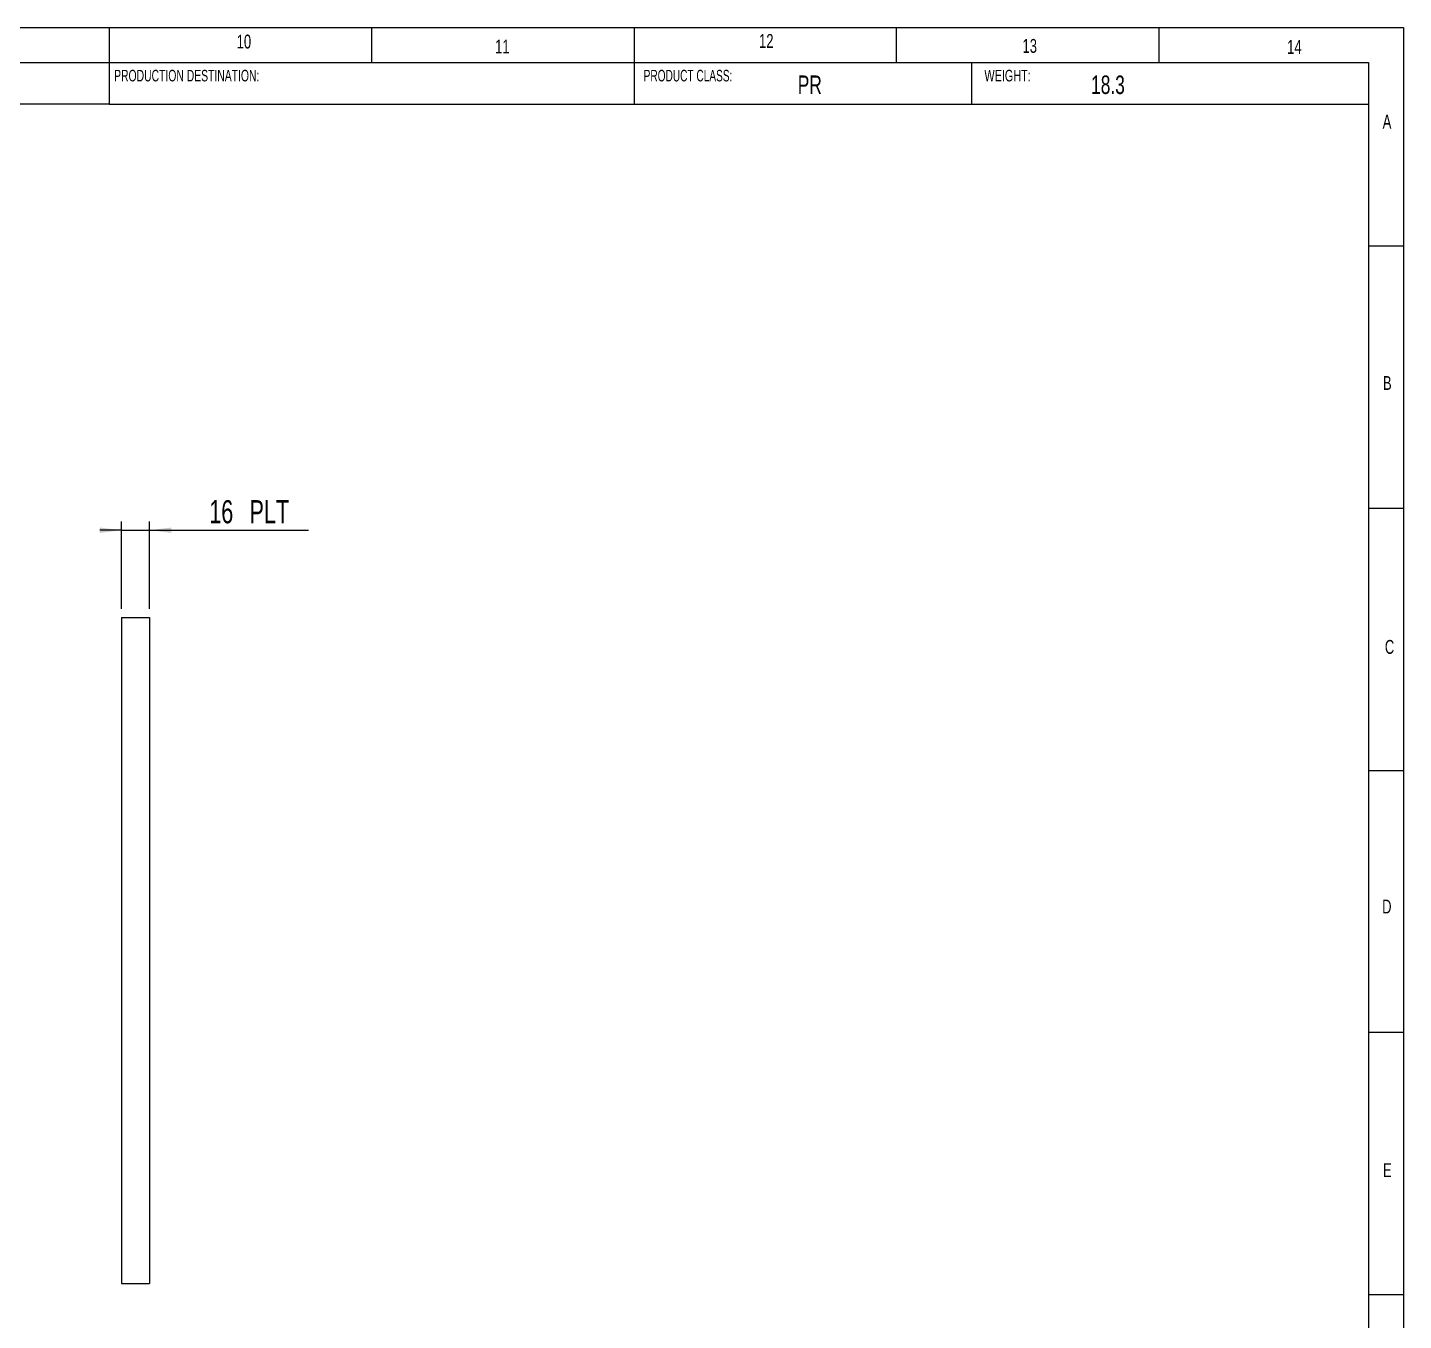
# Model space of a CAD drawing. Extents: x 10 to 2090, y 10 to 1486.
# Drawn here: x 1303 to 2090, y 735 to 1475 of the extents above; entities that cross this region are included whole.
import ezdxf
from ezdxf.enums import TextEntityAlignment as Align

# ---------------------------------------------------------------- set-up
doc = ezdxf.new("R2010")
doc.units = 0
doc.header["$LTSCALE"] = 5
doc.layers.get('0').update_dxf_attribs({"linetype": 'CONTINUOUS'})
doc.layers.add('COMPONENTS', color=7, linetype='CONTINUOUS')
doc.dimstyles.new('SLDDIMSTYLE1', dxfattribs={"dimtxt": 12.841593, "dimasz": 12.5, "dimexe": 0, "dimexo": 0.0625, "dimgap": 3.210398, "dimtad": 1, "dimrnd": 1e-09, "dimzin": 12, "dimsah": 1, "dimcen": 0.09, "dimazin": 3, "dimtfac": 1, "dimtmove": 0, "dimatfit": 3})

# ---------------------------------------------------------------- blocks, each defined once
blk = doc.blocks.new('_D_2')
at = {"layer": 'COMPONENTS', "color": 7}
for p, q in [((1357.09, 1142.43), (1357.09, 1192.43)), ((1373.09, 1142.43), (1373.09, 1192.43)), ((1357.09, 1187.43), (1344.59, 1187.43)), ((1357.09, 1187.43), (1373.09, 1187.43)), ((1373.09, 1187.43), (1464, 1187.43))]:
    blk.add_line(p, q, dxfattribs=at)
for points in [[(1357.09, 1187.43), (1344.59, 1188.98), (1344.59, 1185.88)], [(1373.09, 1187.43), (1385.59, 1185.88), (1385.59, 1188.98)]]:
    blk.add_solid(points, dxfattribs=at)
at = {"layer": 'COMPONENTS', "color": 7, "width": 0.7}
for s, p in [('16', (1407.17, 1187.43, 192.57)), (' PLT', (1426.77, 1187.43, 192.57))]:
    blk.add_text(s, height=13.229, dxfattribs=at).set_placement(p, align=Align.BOTTOM_LEFT)

msp = doc.modelspace()

# ---------------------------------------------------------------- linework, layer by layer
at = {"color": 7, "linetype": 'CONTINUOUS'}
for p, q in [((1357.086, 1137.426), (1357.086, 756.563)), ((1357.086, 1137.426), (1373.086, 1137.426)), ((1373.086, 1137.426), (1373.086, 756.563)), ((1357.086, 756.563), (1373.086, 756.563))]:
    msp.add_line(p, q, dxfattribs=at)
at = {"layer": 'COMPONENTS', "color": 7}
for p, q in [((9.955, 1474.963), (2090.288, 1474.963)), ((1350.02, 1474.963), (1350.02, 1454.963)), ((1499.945, 1474.963), (1499.945, 1454.963)), ((1650.298, 1474.963), (1650.298, 1454.963)), ((1800.101, 1474.963), (1800.101, 1454.963)), ((1950.37, 1474.963), (1950.37, 1454.963)), ((2090.288, 1474.963), (2090.288, 10.104)), ((29.955, 1454.963), (2070.288, 1454.963)), ((1350.02, 1454.963), (1350.02, 1431.056)), ((1650.298, 1454.963), (1650.298, 1431.056)), ((2070.288, 1454.963), (2070.288, 30.104)), ((1350.02, 1431.056), (1049.912, 1431.056)), ((1350.02, 1431.056), (1650.298, 1431.056)), ((1650.298, 1431.056), (2070.288, 1431.056))]:
    msp.add_line(p, q, dxfattribs=at)
at = {"layer": 'COMPONENTS', "color": 7, "linetype": 'CONTINUOUS'}
for p, q in [((1843.224, 1454.963), (1843.224, 1431.056)), ((2090.288, 1349.813), (2070.288, 1349.813)), ((2090.288, 1199.842), (2070.288, 1199.842)), ((2090.288, 1049.723), (2070.288, 1049.723)), ((2090.288, 900.069), (2070.288, 900.069)), ((2090.288, 750.07), (2070.288, 750.07))]:
    msp.add_line(p, q, dxfattribs=at)

# ---------------------------------------------------------------- texts
at = {"layer": 'COMPONENTS', "color": 7}
for s, height, width, p in [('10', 7.9375, 0.7, (1422.907, 1460.586)), ('11', 7.9375, 0.7, (1570.741, 1457.765)), ('12', 7.9375, 0.7, (1721.682, 1460.92)), ('13', 7.9375, 0.7, (1872.396, 1458.098)), ('14', 7.9375, 0.7, (2023.73, 1457.456)), ('PRODUCTION DESTINATION: ', 6.61458, 0.670833, (1352.8, 1442.16)), ('PRODUCT CLASS: ', 6.61458, 0.653333, (1655.673, 1442.16)), ('WEIGHT:', 6.6146, 0.7, (1850.592, 1442.16)), ('PR', 10.5833, 0.7, (1743.837, 1433.766)), ('18.3', 10.5833, 0.7, (1911.616, 1433.766)), ('A', 7.938, 0.7, (2078.396, 1414.788)), ('B', 7.938, 0.7, (2078.556, 1265.26)), ('C', 7.938, 0.7, (2079.644, 1114.342)), ('D', 7.938, 0.7, (2078.089, 965.823)), ('E', 7.938, 0.7, (2078.568, 815.033))]:
    msp.add_text(s, height=height, dxfattribs=dict(at, width=width)).set_placement(p, align=Align.BOTTOM_LEFT)

# ---------------------------------------------------------------- dimensions: what is measured, and where the dimension line sits
dim = msp.add_linear_dim(base=(1373.086, 1187.426), p1=(1357.086, 1137.426), p2=(1373.086, 1137.426), text='<> PLT', dimstyle='SLDDIMSTYLE1', dxfattribs=at)
dim.commit()
dim.dimension.update_dxf_attribs({"geometry": '_D_2', "text_midpoint": (1435.586, 1187.426), "dimtype": 160})

doc.saveas('drawing.dxf')
